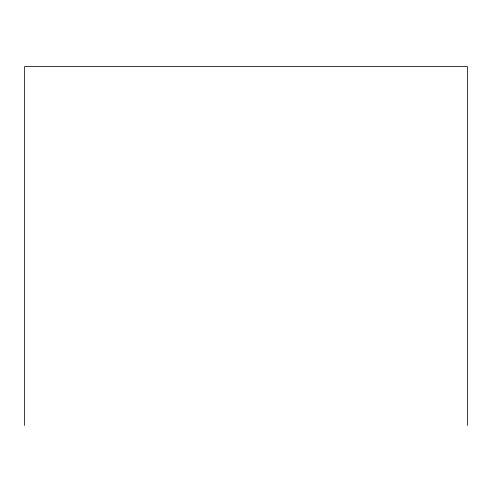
<?xml version="1.0" encoding="UTF-8"?>
<svg xmlns="http://www.w3.org/2000/svg" width="492" height="492" viewBox="0 0 492 492"><rect width="100%" height="100%" fill="white"/><g stroke="black" fill="none" stroke-linecap="round" stroke-linejoin="round"><path stroke-width="0.74" d="M467.4 425.445L467.4 66.555L24.6 66.555L24.6 425.445"/></g></svg>
